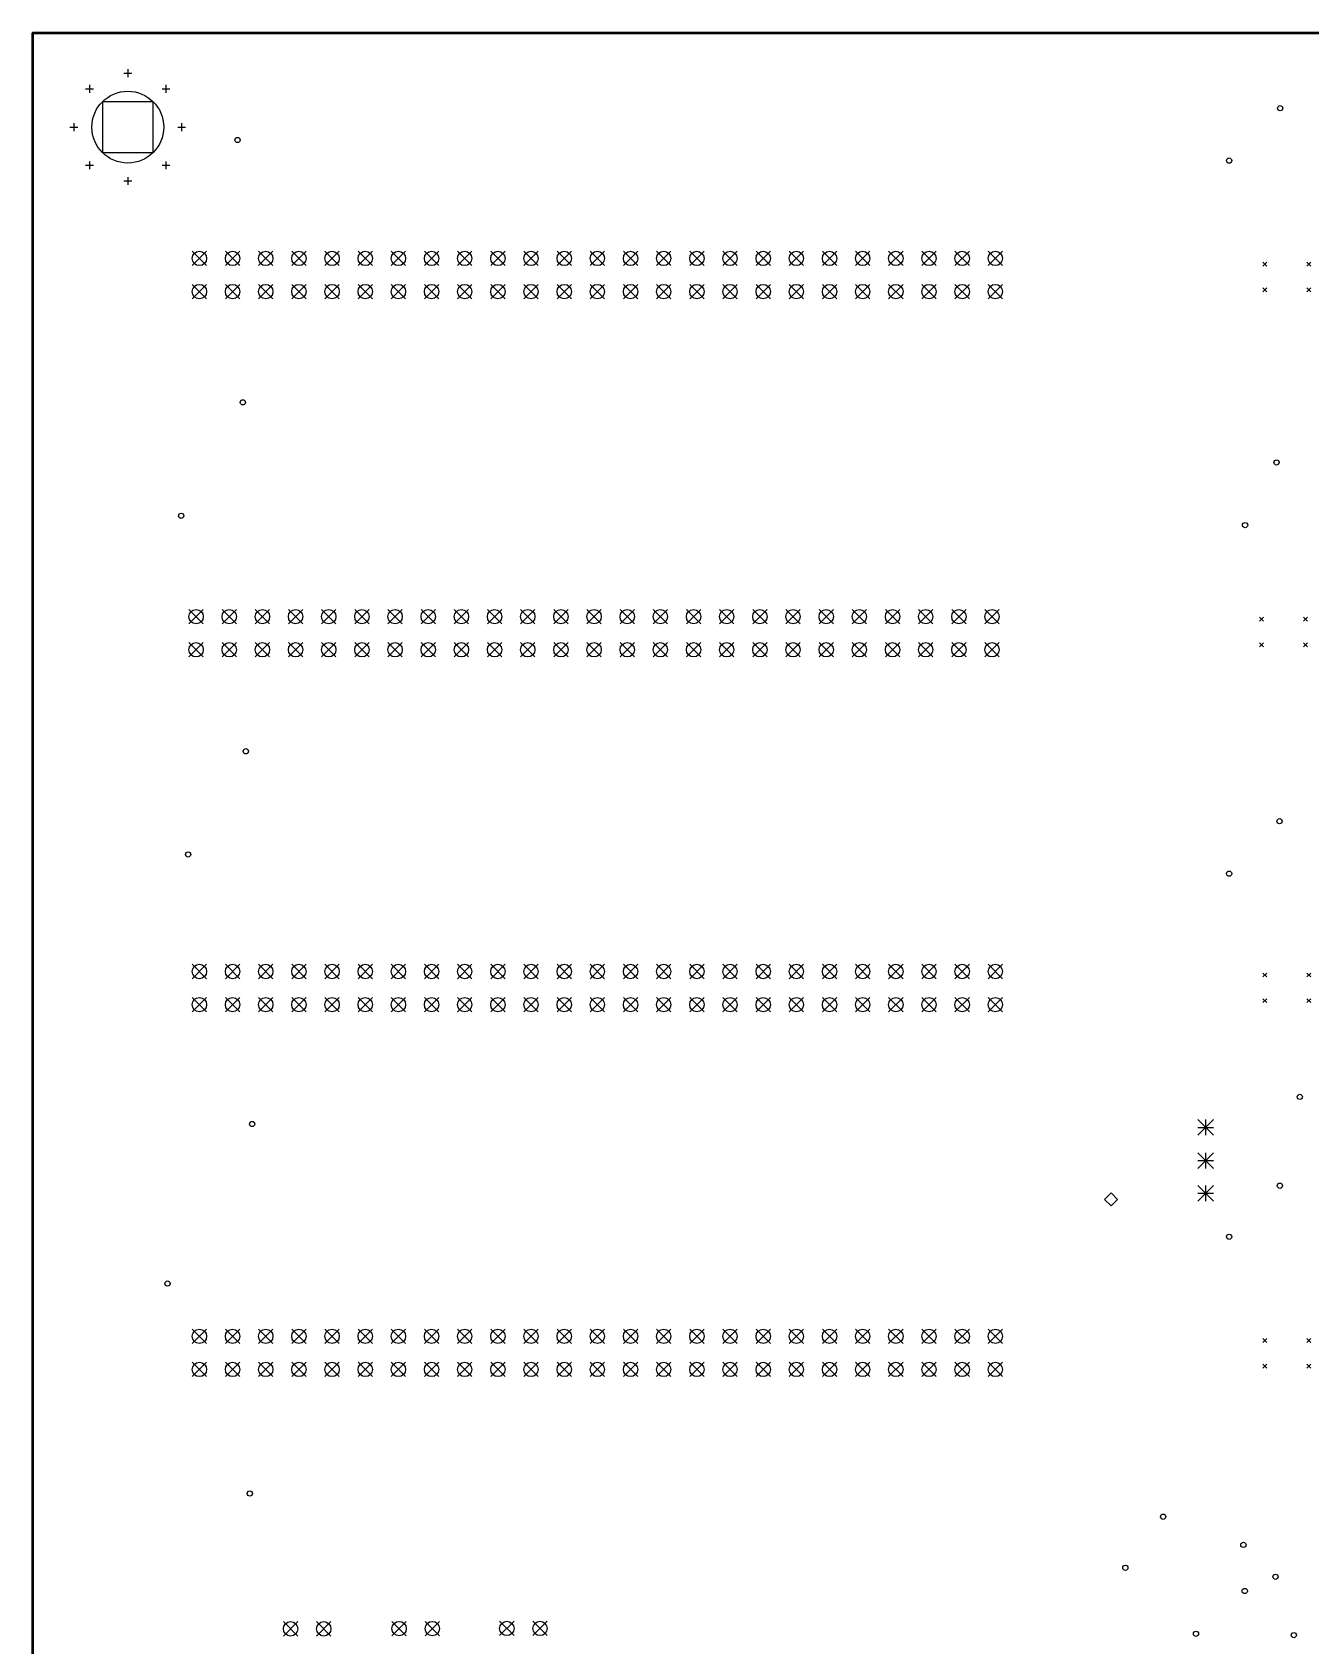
# Model space of a CAD drawing. Extents: x 12 to 214, y -262 to -15.
# Drawn here: x 17.7 to 115.6, y -138.8 to -15.2 of the extents above; entities that cross this region are included whole.
import ezdxf

# ---------------------------------------------------------------- set-up
doc = ezdxf.new("R2010")
doc.units = 0
doc.header["$MEASUREMENT"] = 0
doc.layers.add('BLACK', color=7, linetype='CONTINUOUS')

msp = doc.modelspace()

# ---------------------------------------------------------------- linework, layer by layer
at = {"layer": 'Black'}
for p, q in [((17.6792, -210.312), (17.6792, -15.2654)), ((17.7292, -15.19), (214.173, -15.19)), ((17.7292, -15.29), (214.173, -15.29)), ((17.7792, -210.312), (17.7792, -15.2654)), ((24.6936, -18.3286), (25.2936, -18.3286)), ((24.9936, -18.0286), (24.9936, -18.6286)), ((21.7668, -19.5268), (22.3668, -19.5268)), ((22.0668, -19.2268), (22.0668, -19.8268)), ((27.6204, -19.5268), (28.2204, -19.5268)), ((27.9204, -19.2268), (27.9204, -19.8268)), ((26.9382, -20.509), (23.049, -20.509)), ((23.049, -20.509), (23.049, -24.3982)), ((26.9382, -24.3982), (26.9382, -20.509)), ((20.8686, -22.1536), (20.8686, -22.7536)), ((29.1186, -22.1536), (29.1186, -22.7536)), ((20.5686, -22.4536), (21.1686, -22.4536)), ((28.8186, -22.4536), (29.4186, -22.4536)), ((23.049, -24.3982), (26.9382, -24.3982)), ((21.7668, -25.3804), (22.3668, -25.3804)), ((22.0668, -25.0804), (22.0668, -25.6804)), ((27.6204, -25.3804), (28.2204, -25.3804)), ((27.9204, -25.0804), (27.9204, -25.6804)), ((24.6936, -26.5786), (25.2936, -26.5786)), ((24.9936, -26.2786), (24.9936, -26.8786)), ((29.93, -31.962), (31.03, -33.062)), ((31.03, -31.962), (29.93, -33.062)), ((32.47, -31.962), (33.57, -33.062)), ((33.57, -31.962), (32.47, -33.062)), ((35.01, -31.962), (36.11, -33.062)), ((36.11, -31.962), (35.01, -33.062)), ((37.55, -31.962), (38.65, -33.062)), ((38.65, -31.962), (37.55, -33.062)), ((40.09, -31.962), (41.19, -33.062)), ((41.19, -31.962), (40.09, -33.062)), ((42.63, -31.962), (43.73, -33.062)), ((43.73, -31.962), (42.63, -33.062)), ((45.17, -31.962), (46.27, -33.062)), ((46.27, -31.962), (45.17, -33.062)), ((47.71, -31.962), (48.81, -33.062)), ((48.81, -31.962), (47.71, -33.062)), ((50.25, -31.962), (51.35, -33.062)), ((51.35, -31.962), (50.25, -33.062)), ((52.79, -31.962), (53.89, -33.062)), ((53.89, -31.962), (52.79, -33.062)), ((55.33, -31.962), (56.43, -33.062)), ((56.43, -31.962), (55.33, -33.062)), ((57.87, -31.962), (58.97, -33.062)), ((58.97, -31.962), (57.87, -33.062)), ((60.41, -31.962), (61.51, -33.062)), ((61.51, -31.962), (60.41, -33.062)), ((62.95, -31.962), (64.05, -33.062)), ((64.05, -31.962), (62.95, -33.062)), ((65.49, -31.962), (66.59, -33.062)), ((66.59, -31.962), (65.49, -33.062)), ((68.03, -31.962), (69.13, -33.062)), ((69.13, -31.962), (68.03, -33.062)), ((70.57, -31.962), (71.67, -33.062)), ((71.67, -31.962), (70.57, -33.062)), ((73.11, -31.962), (74.21, -33.062)), ((74.21, -31.962), (73.11, -33.062)), ((75.65, -31.962), (76.75, -33.062)), ((76.75, -31.962), (75.65, -33.062)), ((78.19, -31.962), (79.29, -33.062)), ((79.29, -31.962), (78.19, -33.062)), ((80.73, -31.962), (81.83, -33.062)), ((81.83, -31.962), (80.73, -33.062)), ((83.27, -31.962), (84.37, -33.062)), ((84.37, -31.962), (83.27, -33.062)), ((85.81, -31.962), (86.91, -33.062)), ((86.91, -31.962), (85.81, -33.062)), ((88.35, -31.962), (89.45, -33.062)), ((89.45, -31.962), (88.35, -33.062)), ((90.89, -31.962), (91.99, -33.062)), ((91.99, -31.962), (90.89, -33.062)), ((111.927, -32.8065), (112.227, -33.1065)), ((112.227, -32.8065), (111.927, -33.1065)), ((115.293, -32.8065), (115.593, -33.1065)), ((115.593, -32.8065), (115.293, -33.1065)), ((29.93, -34.502), (31.03, -35.602)), ((31.03, -34.502), (29.93, -35.602)), ((32.47, -34.502), (33.57, -35.602)), ((33.57, -34.502), (32.47, -35.602)), ((35.01, -34.502), (36.11, -35.602)), ((36.11, -34.502), (35.01, -35.602)), ((37.55, -34.502), (38.65, -35.602)), ((38.65, -34.502), (37.55, -35.602)), ((40.09, -34.502), (41.19, -35.602)), ((41.19, -34.502), (40.09, -35.602)), ((42.63, -34.502), (43.73, -35.602)), ((43.73, -34.502), (42.63, -35.602)), ((45.17, -34.502), (46.27, -35.602)), ((46.27, -34.502), (45.17, -35.602)), ((47.71, -34.502), (48.81, -35.602)), ((48.81, -34.502), (47.71, -35.602)), ((50.25, -34.502), (51.35, -35.602)), ((51.35, -34.502), (50.25, -35.602)), ((52.79, -34.502), (53.89, -35.602)), ((53.89, -34.502), (52.79, -35.602)), ((55.33, -34.502), (56.43, -35.602)), ((56.43, -34.502), (55.33, -35.602)), ((57.87, -34.502), (58.97, -35.602)), ((58.97, -34.502), (57.87, -35.602)), ((60.41, -34.502), (61.51, -35.602)), ((61.51, -34.502), (60.41, -35.602)), ((62.95, -34.502), (64.05, -35.602)), ((64.05, -34.502), (62.95, -35.602)), ((65.49, -34.502), (66.59, -35.602)), ((66.59, -34.502), (65.49, -35.602)), ((68.03, -34.502), (69.13, -35.602)), ((69.13, -34.502), (68.03, -35.602)), ((70.57, -34.502), (71.67, -35.602)), ((71.67, -34.502), (70.57, -35.602)), ((73.11, -34.502), (74.21, -35.602)), ((74.21, -34.502), (73.11, -35.602)), ((75.65, -34.502), (76.75, -35.602)), ((76.75, -34.502), (75.65, -35.602)), ((78.19, -34.502), (79.29, -35.602)), ((79.29, -34.502), (78.19, -35.602)), ((80.73, -34.502), (81.83, -35.602)), ((81.83, -34.502), (80.73, -35.602)), ((83.27, -34.502), (84.37, -35.602)), ((84.37, -34.502), (83.27, -35.602)), ((85.81, -34.502), (86.91, -35.602)), ((86.91, -34.502), (85.81, -35.602)), ((88.35, -34.502), (89.45, -35.602)), ((89.45, -34.502), (88.35, -35.602)), ((90.89, -34.502), (91.99, -35.602)), ((91.99, -34.502), (90.89, -35.602)), ((111.927, -34.775), (112.227, -35.075)), ((112.227, -34.775), (111.927, -35.075)), ((115.293, -34.775), (115.593, -35.075)), ((115.593, -34.775), (115.293, -35.075)), ((29.676, -59.394), (30.776, -60.494)), ((30.776, -59.394), (29.676, -60.494)), ((32.216, -59.394), (33.316, -60.494)), ((33.316, -59.394), (32.216, -60.494)), ((34.756, -59.394), (35.856, -60.494)), ((35.856, -59.394), (34.756, -60.494)), ((37.296, -59.394), (38.396, -60.494)), ((38.396, -59.394), (37.296, -60.494)), ((39.836, -59.394), (40.936, -60.494)), ((40.936, -59.394), (39.836, -60.494)), ((42.376, -59.394), (43.476, -60.494)), ((43.476, -59.394), (42.376, -60.494)), ((44.916, -59.394), (46.016, -60.494)), ((46.016, -59.394), (44.916, -60.494)), ((47.456, -59.394), (48.556, -60.494)), ((48.556, -59.394), (47.456, -60.494)), ((49.996, -59.394), (51.096, -60.494)), ((51.096, -59.394), (49.996, -60.494)), ((52.536, -59.394), (53.636, -60.494)), ((53.636, -59.394), (52.536, -60.494)), ((55.076, -59.394), (56.176, -60.494)), ((56.176, -59.394), (55.076, -60.494)), ((57.616, -59.394), (58.716, -60.494)), ((58.716, -59.394), (57.616, -60.494)), ((60.156, -59.394), (61.256, -60.494)), ((61.256, -59.394), (60.156, -60.494)), ((62.696, -59.394), (63.796, -60.494)), ((63.796, -59.394), (62.696, -60.494)), ((65.236, -59.394), (66.336, -60.494)), ((66.336, -59.394), (65.236, -60.494)), ((67.776, -59.394), (68.876, -60.494)), ((68.876, -59.394), (67.776, -60.494)), ((70.316, -59.394), (71.416, -60.494)), ((71.416, -59.394), (70.316, -60.494)), ((72.856, -59.394), (73.956, -60.494)), ((73.956, -59.394), (72.856, -60.494)), ((75.396, -59.394), (76.496, -60.494)), ((76.496, -59.394), (75.396, -60.494)), ((77.936, -59.394), (79.036, -60.494)), ((79.036, -59.394), (77.936, -60.494)), ((80.476, -59.394), (81.576, -60.494)), ((81.576, -59.394), (80.476, -60.494)), ((83.016, -59.394), (84.116, -60.494)), ((84.116, -59.394), (83.016, -60.494)), ((85.556, -59.394), (86.656, -60.494)), ((86.656, -59.394), (85.556, -60.494)), ((88.096, -59.394), (89.196, -60.494)), ((89.196, -59.394), (88.096, -60.494)), ((90.636, -59.394), (91.736, -60.494)), ((91.736, -59.394), (90.636, -60.494)), ((111.673, -59.9845), (111.974, -60.2845)), ((111.974, -59.9845), (111.673, -60.2845)), ((115.039, -59.9845), (115.339, -60.2845)), ((115.339, -59.9845), (115.039, -60.2845)), ((29.676, -61.934), (30.776, -63.034)), ((30.776, -61.934), (29.676, -63.034)), ((32.216, -61.934), (33.316, -63.034)), ((33.316, -61.934), (32.216, -63.034)), ((34.756, -61.934), (35.856, -63.034)), ((35.856, -61.934), (34.756, -63.034)), ((37.296, -61.934), (38.396, -63.034)), ((38.396, -61.934), (37.296, -63.034)), ((39.836, -61.934), (40.936, -63.034)), ((40.936, -61.934), (39.836, -63.034)), ((42.376, -61.934), (43.476, -63.034)), ((43.476, -61.934), (42.376, -63.034)), ((44.916, -61.934), (46.016, -63.034)), ((46.016, -61.934), (44.916, -63.034)), ((47.456, -61.934), (48.556, -63.034)), ((48.556, -61.934), (47.456, -63.034)), ((49.996, -61.934), (51.096, -63.034)), ((51.096, -61.934), (49.996, -63.034)), ((52.536, -61.934), (53.636, -63.034)), ((53.636, -61.934), (52.536, -63.034)), ((55.076, -61.934), (56.176, -63.034)), ((56.176, -61.934), (55.076, -63.034)), ((57.616, -61.934), (58.716, -63.034)), ((58.716, -61.934), (57.616, -63.034)), ((60.156, -61.934), (61.256, -63.034)), ((61.256, -61.934), (60.156, -63.034)), ((62.696, -61.934), (63.796, -63.034)), ((63.796, -61.934), (62.696, -63.034)), ((65.236, -61.934), (66.336, -63.034)), ((66.336, -61.934), (65.236, -63.034)), ((67.776, -61.934), (68.876, -63.034)), ((68.876, -61.934), (67.776, -63.034)), ((70.316, -61.934), (71.416, -63.034)), ((71.416, -61.934), (70.316, -63.034)), ((72.856, -61.934), (73.956, -63.034)), ((73.956, -61.934), (72.856, -63.034)), ((75.396, -61.934), (76.496, -63.034)), ((76.496, -61.934), (75.396, -63.034)), ((77.936, -61.934), (79.036, -63.034)), ((79.036, -61.934), (77.936, -63.034)), ((80.476, -61.934), (81.576, -63.034)), ((81.576, -61.934), (80.476, -63.034)), ((83.016, -61.934), (84.116, -63.034)), ((84.116, -61.934), (83.016, -63.034)), ((85.556, -61.934), (86.656, -63.034)), ((86.656, -61.934), (85.556, -63.034)), ((88.096, -61.934), (89.196, -63.034)), ((89.196, -61.934), (88.096, -63.034)), ((90.636, -61.934), (91.736, -63.034)), ((91.736, -61.934), (90.636, -63.034)), ((111.673, -61.953), (111.974, -62.253)), ((111.974, -61.953), (111.673, -62.253)), ((115.039, -61.953), (115.339, -62.253)), ((115.339, -61.953), (115.039, -62.253)), ((29.93, -86.572), (31.03, -87.672)), ((31.03, -86.572), (29.93, -87.672)), ((32.47, -86.572), (33.57, -87.672)), ((33.57, -86.572), (32.47, -87.672)), ((35.01, -86.572), (36.11, -87.672)), ((36.11, -86.572), (35.01, -87.672)), ((37.55, -86.572), (38.65, -87.672)), ((38.65, -86.572), (37.55, -87.672)), ((40.09, -86.572), (41.19, -87.672)), ((41.19, -86.572), (40.09, -87.672)), ((42.63, -86.572), (43.73, -87.672)), ((43.73, -86.572), (42.63, -87.672)), ((45.17, -86.572), (46.27, -87.672)), ((46.27, -86.572), (45.17, -87.672)), ((47.71, -86.572), (48.81, -87.672)), ((48.81, -86.572), (47.71, -87.672)), ((50.25, -86.572), (51.35, -87.672)), ((51.35, -86.572), (50.25, -87.672)), ((52.79, -86.572), (53.89, -87.672)), ((53.89, -86.572), (52.79, -87.672)), ((55.33, -86.572), (56.43, -87.672)), ((56.43, -86.572), (55.33, -87.672)), ((57.87, -86.572), (58.97, -87.672)), ((58.97, -86.572), (57.87, -87.672)), ((60.41, -86.572), (61.51, -87.672)), ((61.51, -86.572), (60.41, -87.672)), ((62.95, -86.572), (64.05, -87.672)), ((64.05, -86.572), (62.95, -87.672)), ((65.49, -86.572), (66.59, -87.672)), ((66.59, -86.572), (65.49, -87.672)), ((68.03, -86.572), (69.13, -87.672)), ((69.13, -86.572), (68.03, -87.672)), ((70.57, -86.572), (71.67, -87.672)), ((71.67, -86.572), (70.57, -87.672)), ((73.11, -86.572), (74.21, -87.672)), ((74.21, -86.572), (73.11, -87.672)), ((75.65, -86.572), (76.75, -87.672)), ((76.75, -86.572), (75.65, -87.672)), ((78.19, -86.572), (79.29, -87.672)), ((79.29, -86.572), (78.19, -87.672)), ((80.73, -86.572), (81.83, -87.672)), ((81.83, -86.572), (80.73, -87.672)), ((83.27, -86.572), (84.37, -87.672)), ((84.37, -86.572), (83.27, -87.672)), ((85.81, -86.572), (86.91, -87.672)), ((86.91, -86.572), (85.81, -87.672)), ((88.35, -86.572), (89.45, -87.672)), ((89.45, -86.572), (88.35, -87.672)), ((90.89, -86.572), (91.99, -87.672)), ((91.99, -86.572), (90.89, -87.672)), ((111.927, -87.2387), (112.227, -87.5387)), ((112.227, -87.2387), (111.927, -87.5387)), ((115.293, -87.2387), (115.593, -87.5387)), ((115.593, -87.2387), (115.293, -87.5387)), ((29.93, -89.112), (31.03, -90.212)), ((31.03, -89.112), (29.93, -90.212)), ((32.47, -89.112), (33.57, -90.212)), ((33.57, -89.112), (32.47, -90.212)), ((35.01, -89.112), (36.11, -90.212)), ((36.11, -89.112), (35.01, -90.212)), ((37.55, -89.112), (38.65, -90.212)), ((38.65, -89.112), (37.55, -90.212)), ((40.09, -89.112), (41.19, -90.212)), ((41.19, -89.112), (40.09, -90.212)), ((42.63, -89.112), (43.73, -90.212)), ((43.73, -89.112), (42.63, -90.212)), ((45.17, -89.112), (46.27, -90.212)), ((46.27, -89.112), (45.17, -90.212)), ((47.71, -89.112), (48.81, -90.212)), ((48.81, -89.112), (47.71, -90.212)), ((50.25, -89.112), (51.35, -90.212)), ((51.35, -89.112), (50.25, -90.212)), ((52.79, -89.112), (53.89, -90.212)), ((53.89, -89.112), (52.79, -90.212)), ((55.33, -89.112), (56.43, -90.212)), ((56.43, -89.112), (55.33, -90.212)), ((57.87, -89.112), (58.97, -90.212)), ((58.97, -89.112), (57.87, -90.212)), ((60.41, -89.112), (61.51, -90.212)), ((61.51, -89.112), (60.41, -90.212)), ((62.95, -89.112), (64.05, -90.212)), ((64.05, -89.112), (62.95, -90.212)), ((65.49, -89.112), (66.59, -90.212)), ((66.59, -89.112), (65.49, -90.212)), ((68.03, -89.112), (69.13, -90.212)), ((69.13, -89.112), (68.03, -90.212)), ((70.57, -89.112), (71.67, -90.212)), ((71.67, -89.112), (70.57, -90.212)), ((73.11, -89.112), (74.21, -90.212)), ((74.21, -89.112), (73.11, -90.212)), ((75.65, -89.112), (76.75, -90.212)), ((76.75, -89.112), (75.65, -90.212)), ((78.19, -89.112), (79.29, -90.212)), ((79.29, -89.112), (78.19, -90.212)), ((80.73, -89.112), (81.83, -90.212)), ((81.83, -89.112), (80.73, -90.212)), ((83.27, -89.112), (84.37, -90.212)), ((84.37, -89.112), (83.27, -90.212)), ((85.81, -89.112), (86.91, -90.212)), ((86.91, -89.112), (85.81, -90.212)), ((88.35, -89.112), (89.45, -90.212)), ((89.45, -89.112), (88.35, -90.212)), ((90.89, -89.112), (91.99, -90.212)), ((91.99, -89.112), (90.89, -90.212)), ((111.927, -89.2072), (112.227, -89.5072)), ((112.227, -89.2072), (111.927, -89.5072)), ((115.293, -89.2072), (115.593, -89.5072)), ((115.593, -89.2072), (115.293, -89.5072)), ((106.944, -98.46), (108.144, -99.66)), ((108.144, -98.46), (106.944, -99.66)), ((107.544, -98.46), (107.544, -99.66)), ((106.944, -99.06), (108.144, -99.06)), ((106.944, -101), (108.144, -102.2)), ((108.144, -101), (106.944, -102.2)), ((107.544, -101), (107.544, -102.2)), ((106.944, -101.6), (108.144, -101.6)), ((106.944, -103.5), (108.144, -104.7)), ((108.144, -103.5), (106.944, -104.7)), ((107.544, -103.5), (107.544, -104.7)), ((100.305, -104.072), (99.8046, -104.572)), ((99.8046, -104.572), (100.305, -105.072)), ((100.805, -104.572), (100.305, -104.072)), ((100.305, -105.072), (100.805, -104.572)), ((106.944, -104.1), (108.144, -104.1)), ((29.93, -114.512), (31.03, -115.612)), ((31.03, -114.512), (29.93, -115.612)), ((32.47, -114.512), (33.57, -115.612)), ((33.57, -114.512), (32.47, -115.612)), ((35.01, -114.512), (36.11, -115.612)), ((36.11, -114.512), (35.01, -115.612)), ((37.55, -114.512), (38.65, -115.612)), ((38.65, -114.512), (37.55, -115.612)), ((40.09, -114.512), (41.19, -115.612)), ((41.19, -114.512), (40.09, -115.612)), ((42.63, -114.512), (43.73, -115.612)), ((43.73, -114.512), (42.63, -115.612)), ((45.17, -114.512), (46.27, -115.612)), ((46.27, -114.512), (45.17, -115.612)), ((47.71, -114.512), (48.81, -115.612)), ((48.81, -114.512), (47.71, -115.612)), ((50.25, -114.512), (51.35, -115.612)), ((51.35, -114.512), (50.25, -115.612)), ((52.79, -114.512), (53.89, -115.612)), ((53.89, -114.512), (52.79, -115.612)), ((55.33, -114.512), (56.43, -115.612)), ((56.43, -114.512), (55.33, -115.612)), ((57.87, -114.512), (58.97, -115.612)), ((58.97, -114.512), (57.87, -115.612)), ((60.41, -114.512), (61.51, -115.612)), ((61.51, -114.512), (60.41, -115.612)), ((62.95, -114.512), (64.05, -115.612)), ((64.05, -114.512), (62.95, -115.612)), ((65.49, -114.512), (66.59, -115.612)), ((66.59, -114.512), (65.49, -115.612)), ((68.03, -114.512), (69.13, -115.612)), ((69.13, -114.512), (68.03, -115.612)), ((70.57, -114.512), (71.67, -115.612)), ((71.67, -114.512), (70.57, -115.612)), ((73.11, -114.512), (74.21, -115.612)), ((74.21, -114.512), (73.11, -115.612)), ((75.65, -114.512), (76.75, -115.612)), ((76.75, -114.512), (75.65, -115.612)), ((78.19, -114.512), (79.29, -115.612)), ((79.29, -114.512), (78.19, -115.612)), ((80.73, -114.512), (81.83, -115.612)), ((81.83, -114.512), (80.73, -115.612)), ((83.27, -114.512), (84.37, -115.612)), ((84.37, -114.512), (83.27, -115.612)), ((85.81, -114.512), (86.91, -115.612)), ((86.91, -114.512), (85.81, -115.612)), ((88.35, -114.512), (89.45, -115.612)), ((89.45, -114.512), (88.35, -115.612)), ((90.89, -114.512), (91.99, -115.612)), ((91.99, -114.512), (90.89, -115.612)), ((111.927, -115.23), (112.227, -115.529)), ((112.227, -115.23), (111.927, -115.529)), ((115.293, -115.23), (115.593, -115.529)), ((115.593, -115.23), (115.293, -115.529)), ((29.93, -117.052), (31.03, -118.152)), ((31.03, -117.052), (29.93, -118.152)), ((32.47, -117.052), (33.57, -118.152)), ((33.57, -117.052), (32.47, -118.152)), ((35.01, -117.052), (36.11, -118.152)), ((36.11, -117.052), (35.01, -118.152)), ((37.55, -117.052), (38.65, -118.152)), ((38.65, -117.052), (37.55, -118.152)), ((40.09, -117.052), (41.19, -118.152)), ((41.19, -117.052), (40.09, -118.152)), ((42.63, -117.052), (43.73, -118.152)), ((43.73, -117.052), (42.63, -118.152)), ((45.17, -117.052), (46.27, -118.152)), ((46.27, -117.052), (45.17, -118.152)), ((47.71, -117.052), (48.81, -118.152)), ((48.81, -117.052), (47.71, -118.152)), ((50.25, -117.052), (51.35, -118.152)), ((51.35, -117.052), (50.25, -118.152)), ((52.79, -117.052), (53.89, -118.152)), ((53.89, -117.052), (52.79, -118.152)), ((55.33, -117.052), (56.43, -118.152)), ((56.43, -117.052), (55.33, -118.152)), ((57.87, -117.052), (58.97, -118.152)), ((58.97, -117.052), (57.87, -118.152)), ((60.41, -117.052), (61.51, -118.152)), ((61.51, -117.052), (60.41, -118.152)), ((62.95, -117.052), (64.05, -118.152)), ((64.05, -117.052), (62.95, -118.152)), ((65.49, -117.052), (66.59, -118.152)), ((66.59, -117.052), (65.49, -118.152)), ((68.03, -117.052), (69.13, -118.152)), ((69.13, -117.052), (68.03, -118.152)), ((70.57, -117.052), (71.67, -118.152)), ((71.67, -117.052), (70.57, -118.152)), ((73.11, -117.052), (74.21, -118.152)), ((74.21, -117.052), (73.11, -118.152)), ((75.65, -117.052), (76.75, -118.152)), ((76.75, -117.052), (75.65, -118.152)), ((78.19, -117.052), (79.29, -118.152)), ((79.29, -117.052), (78.19, -118.152)), ((80.73, -117.052), (81.83, -118.152)), ((81.83, -117.052), (80.73, -118.152)), ((83.27, -117.052), (84.37, -118.152)), ((84.37, -117.052), (83.27, -118.152)), ((85.81, -117.052), (86.91, -118.152)), ((86.91, -117.052), (85.81, -118.152)), ((88.35, -117.052), (89.45, -118.152)), ((89.45, -117.052), (88.35, -118.152)), ((90.89, -117.052), (91.99, -118.152)), ((91.99, -117.052), (90.89, -118.152)), ((111.927, -117.198), (112.227, -117.498)), ((112.227, -117.198), (111.927, -117.498)), ((115.293, -117.198), (115.593, -117.498)), ((115.593, -117.198), (115.293, -117.498)), ((36.915, -136.915), (38.015, -138.015)), ((38.015, -136.915), (36.915, -138.015)), ((39.455, -136.915), (40.555, -138.015)), ((40.555, -136.915), (39.455, -138.015)), ((45.228, -136.899), (46.328, -137.999)), ((46.328, -136.899), (45.228, -137.999)), ((47.768, -136.899), (48.868, -137.999)), ((48.868, -136.899), (47.768, -137.999)), ((53.4758, -136.889), (54.5758, -137.989)), ((54.5758, -136.889), (53.4758, -137.989)), ((56.0158, -136.889), (57.1158, -137.989)), ((57.1158, -136.889), (56.0158, -137.989))]:
    msp.add_line(p, q, dxfattribs=at)
for centre, radius in [((24.9936, -22.4536), 2.75), ((113.259, -21.0058), 0.2), ((33.401, -23.4442), 0.2), ((109.347, -25.019), 0.2), ((30.48, -32.512), 0.55), ((33.02, -32.512), 0.55), ((35.56, -32.512), 0.55), ((38.1, -32.512), 0.55), ((40.64, -32.512), 0.55), ((43.18, -32.512), 0.55), ((45.72, -32.512), 0.55), ((48.26, -32.512), 0.55), ((50.8, -32.512), 0.55), ((53.34, -32.512), 0.55), ((55.88, -32.512), 0.55), ((58.42, -32.512), 0.55), ((60.96, -32.512), 0.55), ((63.5, -32.512), 0.55), ((66.04, -32.512), 0.55), ((68.58, -32.512), 0.55), ((71.12, -32.512), 0.55), ((73.66, -32.512), 0.55), ((76.2, -32.512), 0.55), ((78.74, -32.512), 0.55), ((81.28, -32.512), 0.55), ((83.82, -32.512), 0.55), ((86.36, -32.512), 0.55), ((88.9, -32.512), 0.55), ((91.44, -32.512), 0.55), ((30.48, -35.052), 0.55), ((33.02, -35.052), 0.55), ((35.56, -35.052), 0.55), ((38.1, -35.052), 0.55), ((40.64, -35.052), 0.55), ((43.18, -35.052), 0.55), ((45.72, -35.052), 0.55), ((48.26, -35.052), 0.55), ((50.8, -35.052), 0.55), ((53.34, -35.052), 0.55), ((55.88, -35.052), 0.55), ((58.42, -35.052), 0.55), ((60.96, -35.052), 0.55), ((63.5, -35.052), 0.55), ((66.04, -35.052), 0.55), ((68.58, -35.052), 0.55), ((71.12, -35.052), 0.55), ((73.66, -35.052), 0.55), ((76.2, -35.052), 0.55), ((78.74, -35.052), 0.55), ((81.28, -35.052), 0.55), ((83.82, -35.052), 0.55), ((86.36, -35.052), 0.55), ((88.9, -35.052), 0.55), ((91.44, -35.052), 0.55), ((33.8074, -43.5356), 0.2), ((112.979, -48.133), 0.2), ((29.083, -52.2224), 0.2), ((110.566, -52.9336), 0.2), ((30.226, -59.944), 0.55), ((32.766, -59.944), 0.55), ((35.306, -59.944), 0.55), ((37.846, -59.944), 0.55), ((40.386, -59.944), 0.55), ((42.926, -59.944), 0.55), ((45.466, -59.944), 0.55), ((48.006, -59.944), 0.55), ((50.546, -59.944), 0.55), ((53.086, -59.944), 0.55), ((55.626, -59.944), 0.55), ((58.166, -59.944), 0.55), ((60.706, -59.944), 0.55), ((63.246, -59.944), 0.55), ((65.786, -59.944), 0.55), ((68.326, -59.944), 0.55), ((70.866, -59.944), 0.55), ((73.406, -59.944), 0.55), ((75.946, -59.944), 0.55), ((78.486, -59.944), 0.55), ((81.026, -59.944), 0.55), ((83.566, -59.944), 0.55), ((86.106, -59.944), 0.55), ((88.646, -59.944), 0.55), ((91.186, -59.944), 0.55), ((30.226, -62.484), 0.55), ((32.766, -62.484), 0.55), ((35.306, -62.484), 0.55), ((37.846, -62.484), 0.55), ((40.386, -62.484), 0.55), ((42.926, -62.484), 0.55), ((45.466, -62.484), 0.55), ((48.006, -62.484), 0.55), ((50.546, -62.484), 0.55), ((53.086, -62.484), 0.55), ((55.626, -62.484), 0.55), ((58.166, -62.484), 0.55), ((60.706, -62.484), 0.55), ((63.246, -62.484), 0.55), ((65.786, -62.484), 0.55), ((68.326, -62.484), 0.55), ((70.866, -62.484), 0.55), ((73.406, -62.484), 0.55), ((75.946, -62.484), 0.55), ((78.486, -62.484), 0.55), ((81.026, -62.484), 0.55), ((83.566, -62.484), 0.55), ((86.106, -62.484), 0.55), ((88.646, -62.484), 0.55), ((91.186, -62.484), 0.55), ((34.036, -70.2564), 0.2), ((113.208, -75.6158), 0.2), ((29.6164, -78.1558), 0.2), ((109.347, -79.629), 0.2), ((30.48, -87.122), 0.55), ((33.02, -87.122), 0.55), ((35.56, -87.122), 0.55), ((38.1, -87.122), 0.55), ((40.64, -87.122), 0.55), ((43.18, -87.122), 0.55), ((45.72, -87.122), 0.55), ((48.26, -87.122), 0.55), ((50.8, -87.122), 0.55), ((53.34, -87.122), 0.55), ((55.88, -87.122), 0.55), ((58.42, -87.122), 0.55), ((60.96, -87.122), 0.55), ((63.5, -87.122), 0.55), ((66.04, -87.122), 0.55), ((68.58, -87.122), 0.55), ((71.12, -87.122), 0.55), ((73.66, -87.122), 0.55), ((76.2, -87.122), 0.55), ((78.74, -87.122), 0.55), ((81.28, -87.122), 0.55), ((83.82, -87.122), 0.55), ((86.36, -87.122), 0.55), ((88.9, -87.122), 0.55), ((91.44, -87.122), 0.55), ((30.48, -89.662), 0.55), ((33.02, -89.662), 0.55), ((35.56, -89.662), 0.55), ((38.1, -89.662), 0.55), ((40.64, -89.662), 0.55), ((43.18, -89.662), 0.55), ((45.72, -89.662), 0.55), ((48.26, -89.662), 0.55), ((50.8, -89.662), 0.55), ((53.34, -89.662), 0.55), ((55.88, -89.662), 0.55), ((58.42, -89.662), 0.55), ((60.96, -89.662), 0.55), ((63.5, -89.662), 0.55), ((66.04, -89.662), 0.55), ((68.58, -89.662), 0.55), ((71.12, -89.662), 0.55), ((73.66, -89.662), 0.55), ((76.2, -89.662), 0.55), ((78.74, -89.662), 0.55), ((81.28, -89.662), 0.55), ((83.82, -89.662), 0.55), ((86.36, -89.662), 0.55), ((88.9, -89.662), 0.55), ((91.44, -89.662), 0.55), ((114.757, -96.7232), 0.2), ((34.5186, -98.806), 0.2), ((113.233, -103.53), 0.2), ((109.347, -107.442), 0.2), ((28.0416, -111.023), 0.2), ((30.48, -115.062), 0.55), ((33.02, -115.062), 0.55), ((35.56, -115.062), 0.55), ((38.1, -115.062), 0.55), ((40.64, -115.062), 0.55), ((43.18, -115.062), 0.55), ((45.72, -115.062), 0.55), ((48.26, -115.062), 0.55), ((50.8, -115.062), 0.55), ((53.34, -115.062), 0.55), ((55.88, -115.062), 0.55), ((58.42, -115.062), 0.55), ((60.96, -115.062), 0.55), ((63.5, -115.062), 0.55), ((66.04, -115.062), 0.55), ((68.58, -115.062), 0.55), ((71.12, -115.062), 0.55), ((73.66, -115.062), 0.55), ((76.2, -115.062), 0.55), ((78.74, -115.062), 0.55), ((81.28, -115.062), 0.55), ((83.82, -115.062), 0.55), ((86.36, -115.062), 0.55), ((88.9, -115.062), 0.55), ((91.44, -115.062), 0.55), ((30.48, -117.602), 0.55), ((33.02, -117.602), 0.55), ((35.56, -117.602), 0.55), ((38.1, -117.602), 0.55), ((40.64, -117.602), 0.55), ((43.18, -117.602), 0.55), ((45.72, -117.602), 0.55), ((48.26, -117.602), 0.55), ((50.8, -117.602), 0.55), ((53.34, -117.602), 0.55), ((55.88, -117.602), 0.55), ((58.42, -117.602), 0.55), ((60.96, -117.602), 0.55), ((63.5, -117.602), 0.55), ((66.04, -117.602), 0.55), ((68.58, -117.602), 0.55), ((71.12, -117.602), 0.55), ((73.66, -117.602), 0.55), ((76.2, -117.602), 0.55), ((78.74, -117.602), 0.55), ((81.28, -117.602), 0.55), ((83.82, -117.602), 0.55), ((86.36, -117.602), 0.55), ((88.9, -117.602), 0.55), ((91.44, -117.602), 0.55), ((34.3408, -127.102), 0.2), ((104.292, -128.88), 0.2), ((110.439, -131.039), 0.2), ((101.397, -132.791), 0.2), ((112.903, -133.477), 0.2), ((110.541, -134.569), 0.2), ((37.465, -137.465), 0.55), ((40.005, -137.465), 0.55), ((45.778, -137.449), 0.55), ((48.318, -137.449), 0.55), ((54.0258, -137.439), 0.55), ((56.5658, -137.439), 0.55), ((106.807, -137.846), 0.2), ((114.3, -137.947), 0.2)]:
    msp.add_circle(centre, radius, dxfattribs=at)
for centre, start, end in [((17.7292, -15.24), 90, 270), ((17.7292, -15.2654), 360, 540)]:
    msp.add_arc(centre, 0.05, start, end, dxfattribs=at)

doc.saveas('drawing.dxf')
